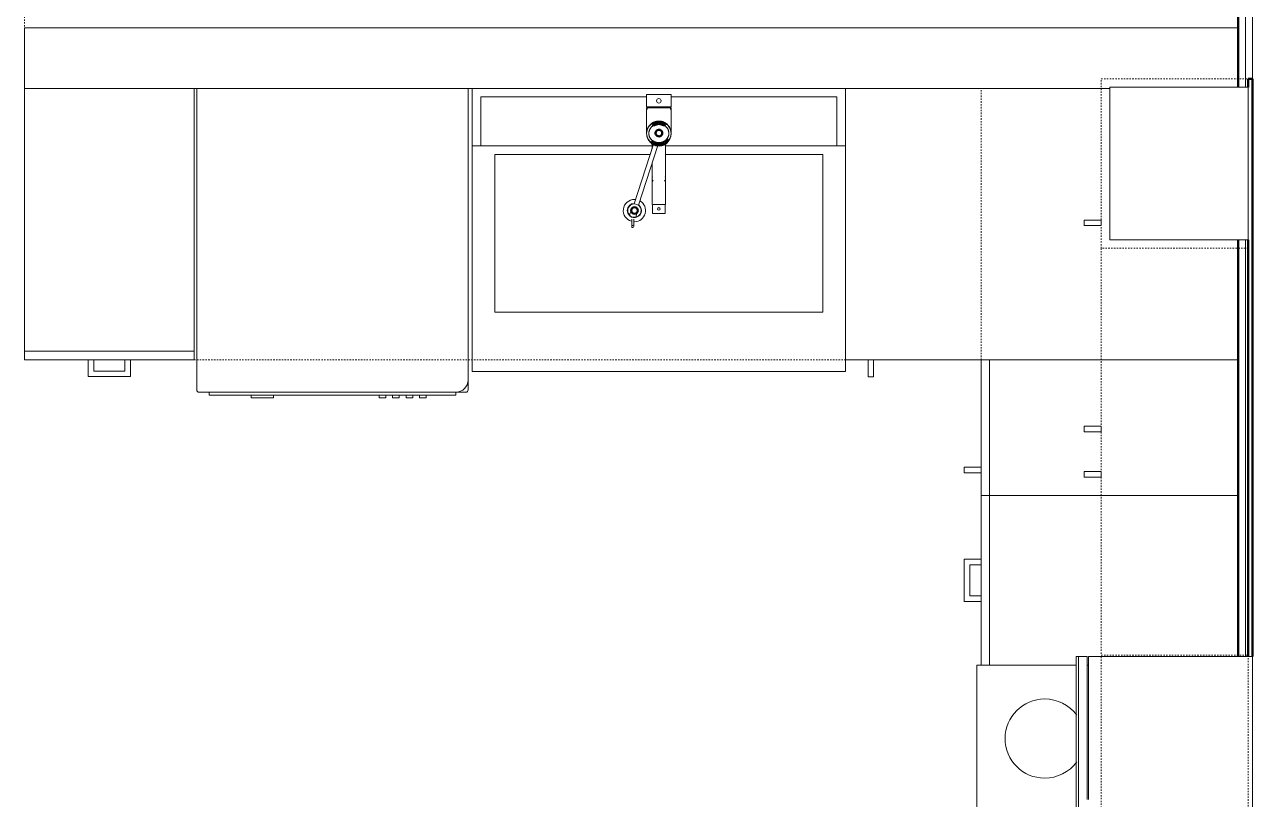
# Model space of a CAD drawing. Header units: inches. Extents: x -4217 to -1814, y 9706 to 12425.
# Drawn here: x -3027.9 to -2919.3, y 10513.4 to 10582 of the extents above; entities that cross this region are included whole.
import ezdxf

# ---------------------------------------------------------------- set-up
doc = ezdxf.new("R2010")
doc.units = ezdxf.units.IN
doc.header["$MEASUREMENT"] = 0
doc.linetypes.add('Dash', pattern=[0.25, 0.125, -0.125])
for name, color, linetype, lineweight in [('A-GENM-2', 7, 'Continuous', 9), ('A-GENM-3', 250, 'Continuous', 50), ('A-WALL', 113, 'Continuous', 13), ('A-WALL-3', 250, 'Continuous', 50), ('A-WALL-4', 10, 'Continuous', 13), ('I-WALL-3', 2, 'Continuous', 50), ('P-SANR-FIXT-2', 7, 'Continuous', 9), ('Q-CASE-3', 7, 'Continuous', 9), ('Q-CASE-4', 7, 'Dash', 9), ('Q-CASE-HDLN-1', 7, 'Dash', 9), ('Q-SPCQ-1', 7, 'Continuous', 9)]:
    doc.layers.add(name, color=color, linetype=linetype, lineweight=lineweight)

msp = doc.modelspace()

# ---------------------------------------------------------------- linework, layer by layer
at = {"layer": 'A-GENM-2'}
for p, q in [((-2972.90641, 10575.77616), (-2972.90641, 10574.67322)), ((-2972.90641, 10575.77616), (-2970.74106, 10575.77616)), ((-2970.74106, 10574.67322), (-2970.74106, 10575.77616)), ((-2970.74106, 10574.67322), (-2972.90641, 10574.67322)), ((-2972.90641, 10574.59506), (-2972.90641, 10572.33128)), ((-2972.90641, 10574.59506), (-2970.74106, 10574.59506)), ((-2972.84736, 10574.67322), (-2972.84736, 10574.43272)), ((-2970.80011, 10574.43272), (-2970.80011, 10574.67322)), ((-2970.74106, 10572.33128), (-2970.74106, 10574.59506)), ((-2972.28578, 10571.36081), (-2973.99897, 10566.08816)), ((-2973.62521, 10565.96442), (-2971.90481, 10571.25928)), ((-2972.41429, 10571.43142), (-2972.41429, 10570.96531)), ((-2971.23319, 10566.03207), (-2971.23319, 10571.43142)), ((-2972.41429, 10569.69951), (-2972.41429, 10566.03207)), ((-2972.41429, 10568.35648), (-2972.41429, 10567.43935)), ((-2971.23319, 10567.43935), (-2971.23319, 10568.35648)), ((-2972.39417, 10566.03207), (-2972.41429, 10566.03207)), ((-2972.3946, 10566.03207), (-2972.3946, 10565.24467)), ((-2972.24132, 10566.03207), (-2972.32055, 10566.03207)), ((-2972.11901, 10566.03207), (-2972.22869, 10566.03207)), ((-2971.97658, 10566.03207), (-2972.10971, 10566.03207)), ((-2972.10917, 10566.03207), (-2971.97682, 10566.03207)), ((-2971.67587, 10566.03207), (-2971.9716, 10566.03207)), ((-2971.97149, 10566.03207), (-2971.67599, 10566.03207)), ((-2971.53776, 10566.03207), (-2971.67089, 10566.03207)), ((-2971.67065, 10566.03207), (-2971.5383, 10566.03207)), ((-2971.41878, 10566.03207), (-2971.52846, 10566.03207)), ((-2971.32692, 10566.03207), (-2971.40615, 10566.03207)), ((-2971.23319, 10566.03207), (-2971.3123, 10566.03207)), ((-2971.25287, 10565.24467), (-2971.25287, 10566.03207)), ((-2974.41593, 10565.09778), (-2974.28364, 10565.51693)), ((-2974.28364, 10565.51693), (-2974.23173, 10565.50054)), ((-2974.22169, 10564.75269), (-2974.22169, 10564.08756)), ((-2974.02484, 10564.08756), (-2974.02484, 10564.75269)), ((-2973.7335, 10565.3433), (-2973.86688, 10564.92067)), ((-2971.25287, 10565.24467), (-2972.3946, 10565.24467))]:
    msp.add_line(p, q, dxfattribs=at)
at = {"layer": 'A-GENM-2', "flags": 128}
for points in [[(-2971.82374, 10573.36033), (-2971.86682, 10573.35952), (-2971.90983, 10573.35708), (-2971.95271, 10573.35301), (-2971.99539, 10573.34732), (-2972.0378, 10573.34002), (-2972.07988, 10573.33113), (-2972.12156, 10573.32064), (-2972.16278, 10573.30859), (-2972.20346, 10573.29498), (-2972.24356, 10573.27984), (-2972.28299, 10573.26319), (-2972.32171, 10573.24505), (-2972.35965, 10573.22545), (-2972.39675, 10573.20443), (-2972.43295, 10573.182), (-2972.46819, 10573.15822), (-2972.50241, 10573.1331), (-2972.53557, 10573.10669), (-2972.5676, 10573.07904), (-2972.59845, 10573.05018), (-2972.62808, 10573.02016), (-2972.65644, 10572.98902), (-2972.68347, 10572.95681), (-2972.70913, 10572.92358), (-2972.73338, 10572.8894), (-2972.75618, 10572.8543), (-2972.77749, 10572.81834), (-2972.79727, 10572.78159), (-2972.8155, 10572.7441), (-2972.83213, 10572.70593), (-2972.84714, 10572.66715), (-2972.8605, 10572.62781), (-2972.8722, 10572.58798), (-2972.8822, 10572.54773), (-2972.89049, 10572.50712), (-2972.89707, 10572.46622), (-2972.90191, 10572.4251), (-2972.905, 10572.38382), (-2972.90635, 10572.34245), (-2972.90641, 10572.33128)], [(-2971.82374, 10573.41396), (-2971.86703, 10573.41309), (-2971.91026, 10573.41049), (-2971.95335, 10573.40617), (-2971.99623, 10573.40013), (-2972.03883, 10573.39238), (-2972.08109, 10573.38293), (-2972.12294, 10573.37179), (-2972.16431, 10573.359), (-2972.20514, 10573.34455), (-2972.24535, 10573.32849), (-2972.28489, 10573.31083), (-2972.32369, 10573.29161), (-2972.3617, 10573.27085), (-2972.39884, 10573.24858), (-2972.43506, 10573.22485), (-2972.47031, 10573.19969), (-2972.50452, 10573.17314), (-2972.53764, 10573.14524), (-2972.56962, 10573.11604), (-2972.6004, 10573.08559), (-2972.62994, 10573.05393), (-2972.6582, 10573.02111), (-2972.68512, 10572.98719), (-2972.71066, 10572.95222), (-2972.73478, 10572.91625), (-2972.75744, 10572.87935), (-2972.77861, 10572.84158), (-2972.79825, 10572.80298), (-2972.81634, 10572.76364), (-2972.83283, 10572.7236), (-2972.84772, 10572.68293), (-2972.86096, 10572.6417)], [(-2971.82374, 10573.41396), (-2971.86703, 10573.41309), (-2971.91026, 10573.41049), (-2971.95335, 10573.40617), (-2971.99623, 10573.40013), (-2972.03883, 10573.39238), (-2972.08109, 10573.38293), (-2972.12294, 10573.37179), (-2972.16431, 10573.359), (-2972.20514, 10573.34455), (-2972.24535, 10573.32849), (-2972.28489, 10573.31083), (-2972.32369, 10573.29161), (-2972.3617, 10573.27085), (-2972.39884, 10573.24858), (-2972.43506, 10573.22485)], [(-2971.82374, 10573.41396), (-2971.86703, 10573.41309), (-2971.91026, 10573.41049), (-2971.95335, 10573.40617), (-2971.99623, 10573.40013), (-2972.03883, 10573.39238), (-2972.08109, 10573.38293), (-2972.12294, 10573.37179), (-2972.16431, 10573.359), (-2972.20514, 10573.34455), (-2972.24535, 10573.32849), (-2972.28489, 10573.31083), (-2972.32369, 10573.29161), (-2972.3617, 10573.27085), (-2972.39884, 10573.24858), (-2972.43506, 10573.22485)], [(-2971.82374, 10573.41396), (-2971.86703, 10573.41309), (-2971.91026, 10573.41049), (-2971.95335, 10573.40617), (-2971.99623, 10573.40013), (-2972.03883, 10573.39238), (-2972.08109, 10573.38293), (-2972.12294, 10573.37179), (-2972.16431, 10573.359), (-2972.20514, 10573.34455), (-2972.24535, 10573.32849), (-2972.28489, 10573.31083), (-2972.32369, 10573.29161), (-2972.3617, 10573.27085), (-2972.39884, 10573.24858), (-2972.43506, 10573.22485)], [(-2971.82374, 10573.41396), (-2971.86703, 10573.41309), (-2971.91026, 10573.41049), (-2971.95335, 10573.40617), (-2971.99623, 10573.40013), (-2972.03883, 10573.39238), (-2972.08109, 10573.38293), (-2972.12294, 10573.37179), (-2972.16431, 10573.359), (-2972.20514, 10573.34455), (-2972.24535, 10573.32849), (-2972.28489, 10573.31083), (-2972.32369, 10573.29161), (-2972.3617, 10573.27085), (-2972.39884, 10573.24858), (-2972.43506, 10573.22485)], [(-2971.82374, 10573.41396), (-2971.86703, 10573.41309), (-2971.91026, 10573.41049), (-2971.95335, 10573.40617), (-2971.99623, 10573.40013), (-2972.03883, 10573.39238), (-2972.08109, 10573.38293), (-2972.12294, 10573.37179), (-2972.16431, 10573.359), (-2972.20514, 10573.34455), (-2972.24535, 10573.32849), (-2972.28489, 10573.31083), (-2972.32369, 10573.29161), (-2972.3617, 10573.27085), (-2972.39884, 10573.24858), (-2972.43506, 10573.22485)], [(-2970.7924, 10572.66074), (-2970.8064, 10572.70172), (-2970.82203, 10572.7421), (-2970.83926, 10572.78183), (-2970.85807, 10572.82084), (-2970.87842, 10572.85907), (-2970.90028, 10572.89645), (-2970.92362, 10572.93292), (-2970.9484, 10572.96844), (-2970.97458, 10573.00293), (-2971.00211, 10573.03635), (-2971.03097, 10573.06864), (-2971.06109, 10573.09976), (-2971.09243, 10573.12964), (-2971.12494, 10573.15825), (-2971.15857, 10573.18553), (-2971.19326, 10573.21144), (-2971.22896, 10573.23595), (-2971.26562, 10573.25901), (-2971.30316, 10573.28059), (-2971.34154, 10573.30065), (-2971.38069, 10573.31916), (-2971.42055, 10573.33608), (-2971.46105, 10573.3514), (-2971.50214, 10573.36509), (-2971.54374, 10573.37712), (-2971.58578, 10573.38748), (-2971.62821, 10573.39616), (-2971.67095, 10573.40312), (-2971.71393, 10573.40837), (-2971.75709, 10573.4119), (-2971.80036, 10573.4137), (-2971.82374, 10573.41396)], [(-2971.19326, 10573.21144), (-2971.22896, 10573.23595), (-2971.26562, 10573.25901), (-2971.30316, 10573.28059), (-2971.34154, 10573.30065), (-2971.38069, 10573.31916), (-2971.42055, 10573.33608), (-2971.46105, 10573.3514), (-2971.50214, 10573.36509), (-2971.54374, 10573.37712), (-2971.58578, 10573.38748), (-2971.62821, 10573.39616), (-2971.67095, 10573.40312), (-2971.71393, 10573.40837), (-2971.75709, 10573.4119), (-2971.80036, 10573.4137), (-2971.82374, 10573.41396)], [(-2971.19326, 10573.21144), (-2971.22896, 10573.23595), (-2971.26562, 10573.25901), (-2971.30316, 10573.28059), (-2971.34154, 10573.30065), (-2971.38069, 10573.31916), (-2971.42055, 10573.33608), (-2971.46105, 10573.3514), (-2971.50214, 10573.36509), (-2971.54374, 10573.37712), (-2971.58578, 10573.38748), (-2971.62821, 10573.39616), (-2971.67095, 10573.40312), (-2971.71393, 10573.40837), (-2971.75709, 10573.4119), (-2971.80036, 10573.4137), (-2971.82374, 10573.41396)], [(-2971.19326, 10573.21144), (-2971.22896, 10573.23595), (-2971.26562, 10573.25901), (-2971.30316, 10573.28059), (-2971.34154, 10573.30065), (-2971.38069, 10573.31916), (-2971.42055, 10573.33608), (-2971.46105, 10573.3514), (-2971.50214, 10573.36509), (-2971.54374, 10573.37712), (-2971.58578, 10573.38748), (-2971.62821, 10573.39616), (-2971.67095, 10573.40312), (-2971.71393, 10573.40837), (-2971.75709, 10573.4119), (-2971.80036, 10573.4137), (-2971.82374, 10573.41396)], [(-2971.19326, 10573.21144), (-2971.22896, 10573.23595), (-2971.26562, 10573.25901), (-2971.30316, 10573.28059), (-2971.34154, 10573.30065), (-2971.38069, 10573.31916), (-2971.42055, 10573.33608), (-2971.46105, 10573.3514), (-2971.50214, 10573.36509), (-2971.54374, 10573.37712), (-2971.58578, 10573.38748), (-2971.62821, 10573.39616), (-2971.67095, 10573.40312), (-2971.71393, 10573.40837), (-2971.75709, 10573.4119), (-2971.80036, 10573.4137), (-2971.82374, 10573.41396)], [(-2971.19326, 10573.21144), (-2971.22896, 10573.23595), (-2971.26562, 10573.25901), (-2971.30316, 10573.28059), (-2971.34154, 10573.30065), (-2971.38069, 10573.31916), (-2971.42055, 10573.33608), (-2971.46105, 10573.3514), (-2971.50214, 10573.36509), (-2971.54374, 10573.37712), (-2971.58578, 10573.38748), (-2971.62821, 10573.39616), (-2971.67095, 10573.40312), (-2971.71393, 10573.40837), (-2971.75709, 10573.4119), (-2971.80036, 10573.4137), (-2971.82374, 10573.41396)], [(-2970.74106, 10572.33128), (-2970.74193, 10572.37266), (-2970.74456, 10572.41397), (-2970.74893, 10572.45514), (-2970.75503, 10572.49611), (-2970.76287, 10572.5368), (-2970.77241, 10572.57715), (-2970.78365, 10572.6171), (-2970.79656, 10572.65658), (-2970.81113, 10572.69552), (-2970.82733, 10572.73386), (-2970.84513, 10572.77154), (-2970.86449, 10572.8085), (-2970.88539, 10572.84467), (-2970.90779, 10572.88001), (-2970.93166, 10572.91445), (-2970.95694, 10572.94794), (-2970.98361, 10572.98043), (-2971.01161, 10573.01186), (-2971.0409, 10573.04219), (-2971.07143, 10573.07137), (-2971.10315, 10573.09935), (-2971.13601, 10573.1261), (-2971.16995, 10573.15157), (-2971.20492, 10573.17572), (-2971.24086, 10573.19851), (-2971.27772, 10573.21992), (-2971.31544, 10573.2399), (-2971.35396, 10573.25844), (-2971.3932, 10573.27549), (-2971.43313, 10573.29104), (-2971.47366, 10573.30507), (-2971.51474, 10573.31754), (-2971.5563, 10573.32845), (-2971.59828, 10573.33778), (-2971.6406, 10573.34551), (-2971.68322, 10573.35163), (-2971.72605, 10573.35614), (-2971.76904, 10573.35902), (-2971.81211, 10573.36027), (-2971.82374, 10573.36033)], [(-2972.90641, 10572.33128), (-2972.90554, 10572.2899), (-2972.90291, 10572.24859), (-2972.89855, 10572.20742), (-2972.89244, 10572.16645), (-2972.88461, 10572.12576), (-2972.87506, 10572.08541), (-2972.86382, 10572.04546), (-2972.85091, 10572.00598), (-2972.83634, 10571.96704), (-2972.82014, 10571.9287), (-2972.80235, 10571.89102), (-2972.78298, 10571.85406), (-2972.76208, 10571.81789), (-2972.73968, 10571.78255), (-2972.71582, 10571.74811), (-2972.69053, 10571.71462), (-2972.66386, 10571.68213), (-2972.63586, 10571.6507), (-2972.60657, 10571.62037), (-2972.57604, 10571.59119), (-2972.54432, 10571.56321), (-2972.51147, 10571.53646), (-2972.47753, 10571.51099), (-2972.44255, 10571.48684)], [(-2972.87254, 10572.59997), (-2972.88245, 10572.55782), (-2972.89066, 10572.5153), (-2972.89717, 10572.47249), (-2972.90195, 10572.42945), (-2972.90502, 10572.38625), (-2972.90635, 10572.34297), (-2972.90595, 10572.29967), (-2972.90382, 10572.25641), (-2972.89996, 10572.21328), (-2972.89439, 10572.17034), (-2972.88709, 10572.12765), (-2972.8781, 10572.08529), (-2972.86742, 10572.04333), (-2972.85507, 10572.00182), (-2972.84107, 10571.96084), (-2972.82544, 10571.92046), (-2972.80821, 10571.88073), (-2972.78941, 10571.84172), (-2972.76906, 10571.80349), (-2972.7472, 10571.76611), (-2972.72386, 10571.72964), (-2972.69908, 10571.69412), (-2972.6729, 10571.65963), (-2972.64536, 10571.62621), (-2972.61651, 10571.59392), (-2972.58639, 10571.5628), (-2972.55505, 10571.53292), (-2972.52253, 10571.50431), (-2972.48891, 10571.47703)], [(-2972.87254, 10572.59997), (-2972.88245, 10572.55782), (-2972.89066, 10572.5153), (-2972.89717, 10572.47249), (-2972.90195, 10572.42945), (-2972.90502, 10572.38625), (-2972.90635, 10572.34297), (-2972.90595, 10572.29967), (-2972.90382, 10572.25641), (-2972.89996, 10572.21328), (-2972.89439, 10572.17034), (-2972.88709, 10572.12765), (-2972.8781, 10572.08529), (-2972.86742, 10572.04333), (-2972.85507, 10572.00182)], [(-2972.87254, 10572.59997), (-2972.88245, 10572.55782), (-2972.89066, 10572.5153), (-2972.89717, 10572.47249), (-2972.90195, 10572.42945), (-2972.90502, 10572.38625), (-2972.90635, 10572.34297), (-2972.90595, 10572.29967), (-2972.90382, 10572.25641), (-2972.89996, 10572.21328), (-2972.89439, 10572.17034), (-2972.88709, 10572.12765), (-2972.8781, 10572.08529), (-2972.86742, 10572.04333), (-2972.85507, 10572.00182)], [(-2972.87254, 10572.59997), (-2972.88245, 10572.55782), (-2972.89066, 10572.5153), (-2972.89717, 10572.47249), (-2972.90195, 10572.42945), (-2972.90502, 10572.38625), (-2972.90635, 10572.34297), (-2972.90595, 10572.29967), (-2972.90382, 10572.25641), (-2972.89996, 10572.21328), (-2972.89439, 10572.17034), (-2972.88709, 10572.12765), (-2972.8781, 10572.08529), (-2972.86742, 10572.04333), (-2972.85507, 10572.00182)], [(-2972.87254, 10572.59997), (-2972.88245, 10572.55782), (-2972.89066, 10572.5153), (-2972.89717, 10572.47249), (-2972.90195, 10572.42945), (-2972.90502, 10572.38625), (-2972.90635, 10572.34297), (-2972.90595, 10572.29967), (-2972.90382, 10572.25641), (-2972.89996, 10572.21328), (-2972.89439, 10572.17034), (-2972.88709, 10572.12765), (-2972.8781, 10572.08529), (-2972.86742, 10572.04333), (-2972.85507, 10572.00182)], [(-2972.87254, 10572.59997), (-2972.88245, 10572.55782), (-2972.89066, 10572.5153), (-2972.89717, 10572.47249), (-2972.90195, 10572.42945), (-2972.90502, 10572.38625), (-2972.90635, 10572.34297), (-2972.90595, 10572.29967), (-2972.90382, 10572.25641), (-2972.89996, 10572.21328), (-2972.89439, 10572.17034), (-2972.88709, 10572.12765), (-2972.8781, 10572.08529), (-2972.86742, 10572.04333), (-2972.85507, 10572.00182)], [(-2972.47031, 10573.19969), (-2972.50452, 10573.17314), (-2972.53764, 10573.14524), (-2972.56962, 10573.11604), (-2972.6004, 10573.08559), (-2972.62994, 10573.05393), (-2972.6582, 10573.02111), (-2972.68512, 10572.98719), (-2972.71066, 10572.95222), (-2972.73478, 10572.91625), (-2972.75744, 10572.87935), (-2972.77861, 10572.84158), (-2972.79825, 10572.80298), (-2972.81634, 10572.76364), (-2972.83283, 10572.7236)], [(-2972.47031, 10573.19969), (-2972.50452, 10573.17314), (-2972.53764, 10573.14524), (-2972.56962, 10573.11604), (-2972.6004, 10573.08559), (-2972.62994, 10573.05393), (-2972.6582, 10573.02111), (-2972.68512, 10572.98719), (-2972.71066, 10572.95222), (-2972.73478, 10572.91625), (-2972.75744, 10572.87935), (-2972.77861, 10572.84158), (-2972.79825, 10572.80298), (-2972.81634, 10572.76364), (-2972.83283, 10572.7236)], [(-2972.47031, 10573.19969), (-2972.50452, 10573.17314), (-2972.53764, 10573.14524), (-2972.56962, 10573.11604), (-2972.6004, 10573.08559), (-2972.62994, 10573.05393), (-2972.6582, 10573.02111), (-2972.68512, 10572.98719), (-2972.71066, 10572.95222), (-2972.73478, 10572.91625), (-2972.75744, 10572.87935), (-2972.77861, 10572.84158), (-2972.79825, 10572.80298), (-2972.81634, 10572.76364), (-2972.83283, 10572.7236)], [(-2972.47031, 10573.19969), (-2972.50452, 10573.17314), (-2972.53764, 10573.14524), (-2972.56962, 10573.11604), (-2972.6004, 10573.08559), (-2972.62994, 10573.05393), (-2972.6582, 10573.02111), (-2972.68512, 10572.98719), (-2972.71066, 10572.95222), (-2972.73478, 10572.91625), (-2972.75744, 10572.87935), (-2972.77861, 10572.84158), (-2972.79825, 10572.80298), (-2972.81634, 10572.76364), (-2972.83283, 10572.7236)], [(-2972.47031, 10573.19969), (-2972.50452, 10573.17314), (-2972.53764, 10573.14524), (-2972.56962, 10573.11604), (-2972.6004, 10573.08559), (-2972.62994, 10573.05393), (-2972.6582, 10573.02111), (-2972.68512, 10572.98719), (-2972.71066, 10572.95222), (-2972.73478, 10572.91625), (-2972.75744, 10572.87935), (-2972.77861, 10572.84158), (-2972.79825, 10572.80298), (-2972.81634, 10572.76364), (-2972.83283, 10572.7236)], [(-2972.70956, 10572.33128), (-2972.70886, 10572.36433), (-2972.70677, 10572.39734), (-2972.70328, 10572.43024), (-2972.69839, 10572.46299), (-2972.69213, 10572.49553), (-2972.68449, 10572.52783), (-2972.67549, 10572.55983), (-2972.66514, 10572.59147), (-2972.65345, 10572.62271), (-2972.64044, 10572.65351), (-2972.62613, 10572.6838), (-2972.61054, 10572.71355), (-2972.5937, 10572.74271), (-2972.57562, 10572.77122), (-2972.55633, 10572.79906), (-2972.53587, 10572.82616), (-2972.51426, 10572.85248), (-2972.49154, 10572.87799), (-2972.46774, 10572.90263), (-2972.4429, 10572.92638), (-2972.41705, 10572.94918), (-2972.39024, 10572.971), (-2972.36251, 10572.99181), (-2972.3339, 10573.01157), (-2972.30445, 10573.03024), (-2972.27422, 10573.0478), (-2972.24325, 10573.06421), (-2972.2116, 10573.07944), (-2972.17931, 10573.09347), (-2972.14643, 10573.10628), (-2972.11302, 10573.11784), (-2972.07914, 10573.12813), (-2972.04483, 10573.13714), (-2972.01016, 10573.14484), (-2971.97519, 10573.15123), (-2971.93996, 10573.15629), (-2971.90454, 10573.16001), (-2971.86899, 10573.1624), (-2971.83336, 10573.16343), (-2971.82374, 10573.16348)], [(-2971.82374, 10571.49908), (-2971.85937, 10571.49975), (-2971.89495, 10571.50177), (-2971.93041, 10571.50514), (-2971.9657, 10571.50984), (-2972.00075, 10571.51587), (-2972.03551, 10571.52322), (-2972.06992, 10571.53187), (-2972.10392, 10571.54182), (-2972.13746, 10571.55304), (-2972.17049, 10571.56551), (-2972.20294, 10571.57921), (-2972.23478, 10571.59412), (-2972.26593, 10571.61022), (-2972.29637, 10571.62747), (-2972.32603, 10571.64584), (-2972.35487, 10571.66531), (-2972.38284, 10571.68584), (-2972.40991, 10571.70739), (-2972.43602, 10571.72993), (-2972.46114, 10571.75343), (-2972.48522, 10571.77784), (-2972.50824, 10571.80311), (-2972.53015, 10571.82922), (-2972.55093, 10571.85612), (-2972.57053, 10571.88375), (-2972.58894, 10571.91209), (-2972.60612, 10571.94108), (-2972.62205, 10571.97067), (-2972.63671, 10572.00083), (-2972.65007, 10572.03149), (-2972.66211, 10572.06262), (-2972.67283, 10572.09416), (-2972.6822, 10572.12606), (-2972.6902, 10572.15828), (-2972.69684, 10572.19077), (-2972.7021, 10572.22347), (-2972.70596, 10572.25633), (-2972.70844, 10572.28931), (-2972.70951, 10572.32236), (-2972.70956, 10572.33128)], [(-2971.82374, 10573.16348), (-2971.7881, 10573.16281), (-2971.75252, 10573.16079), (-2971.71706, 10573.15742), (-2971.68177, 10573.15272), (-2971.64672, 10573.14669), (-2971.61197, 10573.13934), (-2971.57756, 10573.13069), (-2971.54355, 10573.12074), (-2971.51001, 10573.10952), (-2971.47699, 10573.09705), (-2971.44453, 10573.08335), (-2971.4127, 10573.06844), (-2971.38154, 10573.05234), (-2971.35111, 10573.03509), (-2971.32144, 10573.01672), (-2971.2926, 10572.99725), (-2971.26463, 10572.97672), (-2971.23757, 10572.95517), (-2971.21145, 10572.93263), (-2971.18634, 10572.90913), (-2971.16225, 10572.88472), (-2971.13923, 10572.85945), (-2971.11732, 10572.83334), (-2971.09655, 10572.80644), (-2971.07694, 10572.77881), (-2971.05854, 10572.75047), (-2971.04135, 10572.72148), (-2971.02542, 10572.69189), (-2971.01077, 10572.66173), (-2970.99741, 10572.63107), (-2970.98536, 10572.59994), (-2970.97464, 10572.5684), (-2970.96528, 10572.5365), (-2970.95727, 10572.50428), (-2970.95063, 10572.47179), (-2970.94538, 10572.43909), (-2970.94151, 10572.40623), (-2970.93904, 10572.37325), (-2970.93796, 10572.3402), (-2970.93791, 10572.33128)], [(-2970.93791, 10572.33128), (-2970.93861, 10572.29823), (-2970.94071, 10572.26522), (-2970.9442, 10572.23232), (-2970.94908, 10572.19957), (-2970.95534, 10572.16703), (-2970.96298, 10572.13473), (-2970.97198, 10572.10273), (-2970.98234, 10572.07109), (-2970.99402, 10572.03985), (-2971.00703, 10572.00905), (-2971.02134, 10571.97876), (-2971.03693, 10571.94901), (-2971.05378, 10571.91985), (-2971.07185, 10571.89134), (-2971.09114, 10571.8635), (-2971.1116, 10571.8364), (-2971.13321, 10571.81008), (-2971.15593, 10571.78457), (-2971.17973, 10571.75993), (-2971.20457, 10571.73618), (-2971.23042, 10571.71338), (-2971.25723, 10571.69156), (-2971.28497, 10571.67075), (-2971.31358, 10571.65099), (-2971.34302, 10571.63232), (-2971.37325, 10571.61476), (-2971.40422, 10571.59835), (-2971.43588, 10571.58312), (-2971.46817, 10571.56909), (-2971.50104, 10571.55628), (-2971.53445, 10571.54472), (-2971.56834, 10571.53443), (-2971.60264, 10571.52542), (-2971.63731, 10571.51772), (-2971.67229, 10571.51133), (-2971.70752, 10571.50627), (-2971.74293, 10571.50255), (-2971.77849, 10571.50016), (-2971.81412, 10571.49913), (-2971.82374, 10571.49908)], [(-2970.8064, 10572.70172), (-2970.82203, 10572.7421), (-2970.83926, 10572.78183), (-2970.85807, 10572.82084), (-2970.87842, 10572.85907), (-2970.90028, 10572.89645), (-2970.92362, 10572.93292), (-2970.9484, 10572.96844), (-2970.97458, 10573.00293), (-2971.00211, 10573.03635), (-2971.03097, 10573.06864), (-2971.06109, 10573.09976), (-2971.09243, 10573.12964), (-2971.12494, 10573.15825), (-2971.15857, 10573.18553)], [(-2970.8064, 10572.70172), (-2970.82203, 10572.7421), (-2970.83926, 10572.78183), (-2970.85807, 10572.82084), (-2970.87842, 10572.85907), (-2970.90028, 10572.89645), (-2970.92362, 10572.93292), (-2970.9484, 10572.96844), (-2970.97458, 10573.00293), (-2971.00211, 10573.03635), (-2971.03097, 10573.06864), (-2971.06109, 10573.09976), (-2971.09243, 10573.12964), (-2971.12494, 10573.15825), (-2971.15857, 10573.18553)], [(-2970.8064, 10572.70172), (-2970.82203, 10572.7421), (-2970.83926, 10572.78183), (-2970.85807, 10572.82084), (-2970.87842, 10572.85907), (-2970.90028, 10572.89645), (-2970.92362, 10572.93292), (-2970.9484, 10572.96844), (-2970.97458, 10573.00293), (-2971.00211, 10573.03635), (-2971.03097, 10573.06864), (-2971.06109, 10573.09976), (-2971.09243, 10573.12964), (-2971.12494, 10573.15825), (-2971.15857, 10573.18553)], [(-2970.8064, 10572.70172), (-2970.82203, 10572.7421), (-2970.83926, 10572.78183), (-2970.85807, 10572.82084), (-2970.87842, 10572.85907), (-2970.90028, 10572.89645), (-2970.92362, 10572.93292), (-2970.9484, 10572.96844), (-2970.97458, 10573.00293), (-2971.00211, 10573.03635), (-2971.03097, 10573.06864), (-2971.06109, 10573.09976), (-2971.09243, 10573.12964), (-2971.12494, 10573.15825), (-2971.15857, 10573.18553)], [(-2970.8064, 10572.70172), (-2970.82203, 10572.7421), (-2970.83926, 10572.78183), (-2970.85807, 10572.82084), (-2970.87842, 10572.85907), (-2970.90028, 10572.89645), (-2970.92362, 10572.93292), (-2970.9484, 10572.96844), (-2970.97458, 10573.00293), (-2971.00211, 10573.03635), (-2971.03097, 10573.06864), (-2971.06109, 10573.09976), (-2971.09243, 10573.12964), (-2971.12494, 10573.15825), (-2971.15857, 10573.18553)], [(-2971.01939, 10571.6424), (-2970.99104, 10571.67354), (-2970.96401, 10571.70575), (-2970.93834, 10571.73898), (-2970.91409, 10571.77316), (-2970.89129, 10571.80826), (-2970.86998, 10571.84422), (-2970.8502, 10571.88097), (-2970.83198, 10571.91846), (-2970.81535, 10571.95663), (-2970.80033, 10571.99541), (-2970.78697, 10572.03475), (-2970.77528, 10572.07458), (-2970.76527, 10572.11483), (-2970.75698, 10572.15544), (-2970.75041, 10572.19634), (-2970.74557, 10572.23746), (-2970.74247, 10572.27874), (-2970.74112, 10572.32011), (-2970.74106, 10572.33128)], [(-2970.79976, 10571.97963), (-2970.78651, 10572.02086), (-2970.77493, 10572.06259), (-2970.76503, 10572.10474), (-2970.75681, 10572.14726), (-2970.75031, 10572.19007), (-2970.74552, 10572.23311), (-2970.74246, 10572.27631), (-2970.74112, 10572.31959), (-2970.74152, 10572.36289), (-2970.74365, 10572.40615), (-2970.74751, 10572.44928), (-2970.75309, 10572.49222), (-2970.76038, 10572.53491), (-2970.76937, 10572.57727), (-2970.78005, 10572.61923)], [(-2970.78651, 10572.02086), (-2970.77493, 10572.06259), (-2970.76503, 10572.10474), (-2970.75681, 10572.14726), (-2970.75031, 10572.19007), (-2970.74552, 10572.23311), (-2970.74246, 10572.27631), (-2970.74112, 10572.31959), (-2970.74152, 10572.36289), (-2970.74365, 10572.40615), (-2970.74751, 10572.44928), (-2970.75309, 10572.49222), (-2970.76038, 10572.53491), (-2970.76937, 10572.57727), (-2970.78005, 10572.61923)], [(-2970.78651, 10572.02086), (-2970.77493, 10572.06259), (-2970.76503, 10572.10474), (-2970.75681, 10572.14726), (-2970.75031, 10572.19007), (-2970.74552, 10572.23311), (-2970.74246, 10572.27631), (-2970.74112, 10572.31959), (-2970.74152, 10572.36289), (-2970.74365, 10572.40615), (-2970.74751, 10572.44928), (-2970.75309, 10572.49222), (-2970.76038, 10572.53491), (-2970.76937, 10572.57727), (-2970.78005, 10572.61923)], [(-2970.78651, 10572.02086), (-2970.77493, 10572.06259), (-2970.76503, 10572.10474), (-2970.75681, 10572.14726), (-2970.75031, 10572.19007), (-2970.74552, 10572.23311), (-2970.74246, 10572.27631), (-2970.74112, 10572.31959), (-2970.74152, 10572.36289), (-2970.74365, 10572.40615), (-2970.74751, 10572.44928), (-2970.75309, 10572.49222), (-2970.76038, 10572.53491), (-2970.76937, 10572.57727), (-2970.78005, 10572.61923)], [(-2970.78651, 10572.02086), (-2970.77493, 10572.06259), (-2970.76503, 10572.10474), (-2970.75681, 10572.14726), (-2970.75031, 10572.19007), (-2970.74552, 10572.23311), (-2970.74246, 10572.27631), (-2970.74112, 10572.31959), (-2970.74152, 10572.36289), (-2970.74365, 10572.40615), (-2970.74751, 10572.44928), (-2970.75309, 10572.49222), (-2970.76038, 10572.53491), (-2970.76937, 10572.57727), (-2970.78005, 10572.61923)], [(-2970.78651, 10572.02086), (-2970.77493, 10572.06259), (-2970.76503, 10572.10474), (-2970.75681, 10572.14726), (-2970.75031, 10572.19007), (-2970.74552, 10572.23311), (-2970.74246, 10572.27631), (-2970.74112, 10572.31959), (-2970.74152, 10572.36289), (-2970.74365, 10572.40615), (-2970.74751, 10572.44928), (-2970.75309, 10572.49222), (-2970.76038, 10572.53491), (-2970.76937, 10572.57727), (-2970.78005, 10572.61923)], [(-2972.84107, 10571.96084), (-2972.82544, 10571.92046), (-2972.80821, 10571.88073), (-2972.78941, 10571.84172), (-2972.76906, 10571.80349), (-2972.7472, 10571.76611), (-2972.72386, 10571.72964), (-2972.69908, 10571.69412), (-2972.6729, 10571.65963), (-2972.64536, 10571.62621), (-2972.61651, 10571.59392), (-2972.58639, 10571.5628), (-2972.55505, 10571.53292), (-2972.52253, 10571.50431), (-2972.48891, 10571.47703)], [(-2972.84107, 10571.96084), (-2972.82544, 10571.92046), (-2972.80821, 10571.88073), (-2972.78941, 10571.84172), (-2972.76906, 10571.80349), (-2972.7472, 10571.76611), (-2972.72386, 10571.72964), (-2972.69908, 10571.69412), (-2972.6729, 10571.65963), (-2972.64536, 10571.62621), (-2972.61651, 10571.59392), (-2972.58639, 10571.5628), (-2972.55505, 10571.53292), (-2972.52253, 10571.50431), (-2972.48891, 10571.47703)], [(-2972.84107, 10571.96084), (-2972.82544, 10571.92046), (-2972.80821, 10571.88073), (-2972.78941, 10571.84172), (-2972.76906, 10571.80349), (-2972.7472, 10571.76611), (-2972.72386, 10571.72964), (-2972.69908, 10571.69412), (-2972.6729, 10571.65963), (-2972.64536, 10571.62621), (-2972.61651, 10571.59392), (-2972.58639, 10571.5628), (-2972.55505, 10571.53292), (-2972.52253, 10571.50431), (-2972.48891, 10571.47703)], [(-2972.84107, 10571.96084), (-2972.82544, 10571.92046), (-2972.80821, 10571.88073), (-2972.78941, 10571.84172), (-2972.76906, 10571.80349), (-2972.7472, 10571.76611), (-2972.72386, 10571.72964), (-2972.69908, 10571.69412), (-2972.6729, 10571.65963), (-2972.64536, 10571.62621), (-2972.61651, 10571.59392), (-2972.58639, 10571.5628), (-2972.55505, 10571.53292), (-2972.52253, 10571.50431), (-2972.48891, 10571.47703)], [(-2972.84107, 10571.96084), (-2972.82544, 10571.92046), (-2972.80821, 10571.88073), (-2972.78941, 10571.84172), (-2972.76906, 10571.80349), (-2972.7472, 10571.76611), (-2972.72386, 10571.72964), (-2972.69908, 10571.69412), (-2972.6729, 10571.65963), (-2972.64536, 10571.62621), (-2972.61651, 10571.59392), (-2972.58639, 10571.5628), (-2972.55505, 10571.53292), (-2972.52253, 10571.50431), (-2972.48891, 10571.47703)], [(-2972.33076, 10571.38063), (-2972.29222, 10571.36215), (-2972.25295, 10571.34514), (-2972.213, 10571.32964), (-2972.17245, 10571.31567), (-2972.13135, 10571.30324), (-2972.08978, 10571.29239), (-2972.04779, 10571.28311), (-2972.00545, 10571.27544), (-2971.96283, 10571.26937), (-2971.91999, 10571.26492), (-2971.877, 10571.26209), (-2971.83393, 10571.26089), (-2971.82374, 10571.26084)], [(-2971.82374, 10571.45769), (-2971.85937, 10571.45837), (-2971.89495, 10571.46039), (-2971.93041, 10571.46375), (-2971.9657, 10571.46845), (-2972.00075, 10571.47449), (-2972.03551, 10571.48183), (-2972.06992, 10571.49049), (-2972.10392, 10571.50043), (-2972.13746, 10571.51165), (-2972.17049, 10571.52413), (-2972.20294, 10571.53783), (-2972.23478, 10571.55274), (-2972.26593, 10571.56884), (-2972.29637, 10571.58608), (-2972.32036, 10571.60082)], [(-2972.26678, 10571.3434), (-2972.22692, 10571.32648), (-2972.18642, 10571.31116), (-2972.14534, 10571.29747), (-2972.10374, 10571.28544), (-2972.06169, 10571.27508), (-2972.01926, 10571.2664), (-2971.97652, 10571.25944), (-2971.93354, 10571.25419), (-2971.89038, 10571.25066), (-2971.84711, 10571.24886), (-2971.82374, 10571.2486)], [(-2972.26678, 10571.3434), (-2972.22692, 10571.32648), (-2972.18642, 10571.31116), (-2972.14534, 10571.29747), (-2972.10374, 10571.28544), (-2972.06169, 10571.27508), (-2972.01926, 10571.2664), (-2971.97652, 10571.25944), (-2971.93354, 10571.25419), (-2971.89038, 10571.25066), (-2971.84711, 10571.24886), (-2971.82374, 10571.2486)], [(-2972.26678, 10571.3434), (-2972.22692, 10571.32648), (-2972.18642, 10571.31116), (-2972.14534, 10571.29747), (-2972.10374, 10571.28544), (-2972.06169, 10571.27508), (-2972.01926, 10571.2664), (-2971.97652, 10571.25944), (-2971.93354, 10571.25419), (-2971.89038, 10571.25066), (-2971.84711, 10571.24886), (-2971.82374, 10571.2486)], [(-2972.26678, 10571.3434), (-2972.22692, 10571.32648), (-2972.18642, 10571.31116), (-2972.14534, 10571.29747), (-2972.10374, 10571.28544), (-2972.06169, 10571.27508), (-2972.01926, 10571.2664), (-2971.97652, 10571.25944), (-2971.93354, 10571.25419), (-2971.89038, 10571.25066), (-2971.84711, 10571.24886), (-2971.82374, 10571.2486)], [(-2972.26678, 10571.3434), (-2972.22692, 10571.32648), (-2972.18642, 10571.31116), (-2972.14534, 10571.29747), (-2972.10374, 10571.28544), (-2972.06169, 10571.27508), (-2972.01926, 10571.2664), (-2971.97652, 10571.25944), (-2971.93354, 10571.25419), (-2971.89038, 10571.25066), (-2971.84711, 10571.24886), (-2971.82374, 10571.2486)], [(-2972.26678, 10571.3434), (-2972.22692, 10571.32648), (-2972.18642, 10571.31116), (-2972.14534, 10571.29747), (-2972.10374, 10571.28544), (-2972.06169, 10571.27508), (-2972.01926, 10571.2664), (-2971.97652, 10571.25944), (-2971.93354, 10571.25419), (-2971.89038, 10571.25066), (-2971.84711, 10571.24886), (-2971.82374, 10571.2486)], [(-2971.40523, 10571.55646), (-2971.43691, 10571.54126), (-2971.46922, 10571.52727), (-2971.50212, 10571.5145), (-2971.53554, 10571.50299), (-2971.56944, 10571.49274), (-2971.60376, 10571.48377), (-2971.63844, 10571.47611), (-2971.67342, 10571.46977), (-2971.70866, 10571.46475), (-2971.74408, 10571.46107), (-2971.77964, 10571.45873), (-2971.81527, 10571.45773), (-2971.82374, 10571.45769)], [(-2971.82374, 10571.2486), (-2971.78044, 10571.24947), (-2971.73721, 10571.25207), (-2971.69413, 10571.25639), (-2971.65125, 10571.26243), (-2971.60864, 10571.27018), (-2971.56638, 10571.27963), (-2971.52453, 10571.29077), (-2971.48316, 10571.30356), (-2971.44234, 10571.31801), (-2971.40212, 10571.33407), (-2971.36258, 10571.35173), (-2971.32378, 10571.37095), (-2971.28578, 10571.39171), (-2971.24863, 10571.41398), (-2971.21241, 10571.43771)], [(-2971.82374, 10571.2486), (-2971.78044, 10571.24947), (-2971.73721, 10571.25207), (-2971.69413, 10571.25639), (-2971.65125, 10571.26243), (-2971.60864, 10571.27018), (-2971.56638, 10571.27963), (-2971.52453, 10571.29077), (-2971.48316, 10571.30356), (-2971.44234, 10571.31801), (-2971.40212, 10571.33407), (-2971.36258, 10571.35173), (-2971.32378, 10571.37095), (-2971.28578, 10571.39171), (-2971.24863, 10571.41398), (-2971.21241, 10571.43771)], [(-2971.82374, 10571.2486), (-2971.78044, 10571.24947), (-2971.73721, 10571.25207), (-2971.69413, 10571.25639), (-2971.65125, 10571.26243), (-2971.60864, 10571.27018), (-2971.56638, 10571.27963), (-2971.52453, 10571.29077), (-2971.48316, 10571.30356), (-2971.44234, 10571.31801), (-2971.40212, 10571.33407), (-2971.36258, 10571.35173), (-2971.32378, 10571.37095), (-2971.28578, 10571.39171), (-2971.24863, 10571.41398), (-2971.21241, 10571.43771)], [(-2971.82374, 10571.2486), (-2971.78044, 10571.24947), (-2971.73721, 10571.25207), (-2971.69413, 10571.25639), (-2971.65125, 10571.26243), (-2971.60864, 10571.27018), (-2971.56638, 10571.27963), (-2971.52453, 10571.29077), (-2971.48316, 10571.30356), (-2971.44234, 10571.31801), (-2971.40212, 10571.33407), (-2971.36258, 10571.35173), (-2971.32378, 10571.37095), (-2971.28578, 10571.39171), (-2971.24863, 10571.41398), (-2971.21241, 10571.43771)], [(-2971.82374, 10571.2486), (-2971.78044, 10571.24947), (-2971.73721, 10571.25207), (-2971.69413, 10571.25639), (-2971.65125, 10571.26243), (-2971.60864, 10571.27018), (-2971.56638, 10571.27963), (-2971.52453, 10571.29077), (-2971.48316, 10571.30356), (-2971.44234, 10571.31801), (-2971.40212, 10571.33407), (-2971.36258, 10571.35173), (-2971.32378, 10571.37095), (-2971.28578, 10571.39171), (-2971.24863, 10571.41398), (-2971.21241, 10571.43771)], [(-2971.82374, 10571.2486), (-2971.78044, 10571.24947), (-2971.73721, 10571.25207), (-2971.69413, 10571.25639), (-2971.65125, 10571.26243), (-2971.60864, 10571.27018), (-2971.56638, 10571.27963), (-2971.52453, 10571.29077), (-2971.48316, 10571.30356), (-2971.44234, 10571.31801), (-2971.40212, 10571.33407), (-2971.36258, 10571.35173), (-2971.32378, 10571.37095), (-2971.28578, 10571.39171), (-2971.24863, 10571.41398), (-2971.21241, 10571.43771)], [(-2971.82374, 10571.26084), (-2971.78066, 10571.26166), (-2971.73764, 10571.2641), (-2971.69476, 10571.26817), (-2971.65208, 10571.27386), (-2971.60967, 10571.28115), (-2971.56759, 10571.29005), (-2971.52591, 10571.30053), (-2971.48469, 10571.31259), (-2971.44401, 10571.3262), (-2971.40392, 10571.34134), (-2971.36448, 10571.35799), (-2971.32576, 10571.37613), (-2971.31687, 10571.38056)], [(-2971.07786, 10571.54652), (-2971.04707, 10571.57697), (-2971.01753, 10571.60863), (-2970.98928, 10571.64145), (-2970.96236, 10571.67537), (-2970.93682, 10571.71034), (-2970.9127, 10571.74631), (-2970.89003, 10571.78321), (-2970.86886, 10571.82098), (-2970.84922, 10571.85958), (-2970.83113, 10571.89892), (-2970.81464, 10571.93896)], [(-2971.07786, 10571.54652), (-2971.04707, 10571.57697), (-2971.01753, 10571.60863), (-2970.98928, 10571.64145), (-2970.96236, 10571.67537), (-2970.93682, 10571.71034), (-2970.9127, 10571.74631), (-2970.89003, 10571.78321), (-2970.86886, 10571.82098), (-2970.84922, 10571.85958), (-2970.83113, 10571.89892), (-2970.81464, 10571.93896)], [(-2971.07786, 10571.54652), (-2971.04707, 10571.57697), (-2971.01753, 10571.60863), (-2970.98928, 10571.64145), (-2970.96236, 10571.67537), (-2970.93682, 10571.71034), (-2970.9127, 10571.74631), (-2970.89003, 10571.78321), (-2970.86886, 10571.82098), (-2970.84922, 10571.85958), (-2970.83113, 10571.89892), (-2970.81464, 10571.93896)], [(-2971.07786, 10571.54652), (-2971.04707, 10571.57697), (-2971.01753, 10571.60863), (-2970.98928, 10571.64145), (-2970.96236, 10571.67537), (-2970.93682, 10571.71034), (-2970.9127, 10571.74631), (-2970.89003, 10571.78321), (-2970.86886, 10571.82098), (-2970.84922, 10571.85958), (-2970.83113, 10571.89892), (-2970.81464, 10571.93896)], [(-2971.07786, 10571.54652), (-2971.04707, 10571.57697), (-2971.01753, 10571.60863), (-2970.98928, 10571.64145), (-2970.96236, 10571.67537), (-2970.93682, 10571.71034), (-2970.9127, 10571.74631), (-2970.89003, 10571.78321), (-2970.86886, 10571.82098), (-2970.84922, 10571.85958), (-2970.83113, 10571.89892), (-2970.81464, 10571.93896)], [(-2971.07786, 10571.54652), (-2971.04707, 10571.57697), (-2971.01753, 10571.60863), (-2970.98928, 10571.64145), (-2970.96236, 10571.67537), (-2970.93682, 10571.71034), (-2970.9127, 10571.74631), (-2970.89003, 10571.78321), (-2970.86886, 10571.82098), (-2970.84922, 10571.85958), (-2970.83113, 10571.89892), (-2970.81464, 10571.93896)]]:
    msp.add_lwpolyline(points, dxfattribs=at)
at = {"layer": 'A-GENM-2'}
for centre, radius, start, end in [((-2971.82374, 10575.20971), 0.19685, 90, 270), ((-2971.82374, 10575.20971), 0.19685, 270, 90), ((-2971.82374, 10572.33128), 1.08268, 90, 124.1559189), ((-2971.82374, 10572.33128), 1.08268, 54.8142253, 90), ((-2971.82374, 10572.33128), 1.08268, 165, 195), ((-2971.82374, 10572.33128), 1.08268, 127.5889399, 160.6452492), ((-2971.82374, 10572.33128), 1.08268, 19.1524217, 52.4110601), ((-2971.82374, 10572.33128), 1.08268, 345, 15), ((-2971.82374, 10572.33128), 1.08268, 199.1524217, 232.4110601), ((-2971.82374, 10572.33128), 1.08268, 235.8440811, 270), ((-2971.82374, 10572.33128), 1.08268, 270, 304.6633147), ((-2971.82374, 10572.33128), 1.08268, 309.2199119, 340.6452492), ((-2973.98321, 10565.49965), 0.98425, 90, 255), ((-2973.98321, 10565.49965), 0.62992, 90, 270), ((-2973.98321, 10565.49965), 0.59055, 90, 222.8834648), ((-2973.98321, 10565.49965), 0.98425, 83.1291055, 90), ((-2973.98321, 10565.49965), 0.98425, 270, 60), ((-2973.98321, 10565.49965), 0.59055, 281.3602939, 90), ((-2973.98321, 10565.49965), 0.62992, 270, 54.2737778), ((-2971.82374, 10565.64184), 0.11811, 90, 270), ((-2971.82374, 10565.64184), 0.11811, 270, 90), ((-2973.98321, 10565.49965), 0.59055, 222.8834648, 270), ((-2973.98321, 10565.49965), 0.59055, 270, 281.3602939), ((-2973.98321, 10565.49965), 0.98425, 266.3754395, 270)]:
    msp.add_arc(centre, radius, start, end, dxfattribs=at)
for centre, major_axis, ratio, start_param, end_param in [((-2971.82374, 10568.35648), (-0.59055, 0), 0.906307787, 6.021385919, 6.806784083), ((-2971.82374, 10568.35648), (-0.59055, 0), 0.906307787, 2.617993878, 3.403392041), ((-2974.12327, 10564.08756), (-0.09843, 0), 0.984807753, 4.71238898, 7.853981634), ((-2974.12327, 10564.08756), (-0.09843, 0), 0.984807753, 1.570796327, 4.71238898)]:
    msp.add_ellipse(centre, major_axis=major_axis, ratio=ratio, start_param=start_param, end_param=end_param, dxfattribs=at)
at = {"layer": 'A-GENM-3'}
for centre, start, end in [((-2971.81618, 10572.35522), 54.968118, 234.968118), ((-2971.81618, 10572.35522), 234.968118, 54.968118), ((-2973.97602, 10565.51174), 90, 270), ((-2973.97602, 10565.51174), 270, 90)]:
    msp.add_arc(centre, 0.29528, start, end, dxfattribs=at)
for points in [[(-2971.89521, 10573.35274), (-2972.2206, 10573.18547), (-2972.53407, 10572.98751), (-2972.17295, 10573.0627), (-2971.82374, 10573.16858)], [(-2971.82374, 10573.35497), (-2971.83566, 10573.3551), (-2971.85951, 10573.35486), (-2971.88331, 10573.35361), (-2971.89521, 10573.35274)], [(-2971.75226, 10573.35274), (-2971.76416, 10573.35361), (-2971.78797, 10573.35486), (-2971.81181, 10573.3551), (-2971.82374, 10573.35497)], [(-2971.82374, 10573.16858), (-2971.47453, 10573.0627), (-2971.11341, 10572.98751), (-2971.42688, 10573.18547), (-2971.75226, 10573.35274)], [(-2971.82374, 10571.45022), (-2971.85297, 10571.45025), (-2971.91112, 10571.45334), (-2971.96863, 10571.46248), (-2971.99723, 10571.46855)], [(-2971.65025, 10571.46855), (-2971.67884, 10571.46248), (-2971.73635, 10571.45334), (-2971.7945, 10571.45025), (-2971.82374, 10571.45022)]]:
    msp.add_open_spline(points, degree=3, dxfattribs=at)
for points, knots in [([(-2971.99723, 10571.46855), (-2972.01325, 10571.47224), (-2972.04501, 10571.48027), (-2972.08402, 10571.49195), (-2972.11479, 10571.50227), (-2972.13385, 10571.50914), (-2972.149, 10571.51487), (-2972.1603, 10571.5193), (-2972.17061, 10571.52347), (-2972.17995, 10571.52734), (-2972.19112, 10571.53213), (-2972.20714, 10571.54086), (-2972.22802, 10571.55461), (-2972.25077, 10571.5712), (-2972.27321, 10571.58773), (-2972.29511, 10571.60262), (-2972.31269, 10571.61231), (-2972.32622, 10571.61763), (-2972.33608, 10571.62021), (-2972.34482, 10571.62108), (-2972.35249, 10571.62055), (-2972.36143, 10571.61846), (-2972.37086, 10571.61519), (-2972.38068, 10571.61022), (-2972.39162, 10571.6033), (-2972.40473, 10571.59227), (-2972.42453, 10571.56957), (-2972.44706, 10571.5317), (-2972.46272, 10571.49129), (-2972.46996, 10571.46855)], [0, 0, 0, 0, 0.083333333, 0.166666667, 0.208333333, 0.25, 0.270833333, 0.291666667, 0.3125, 0.328125, 0.34375, 0.375, 0.416666667, 0.458333333, 0.5, 0.541666667, 0.583333333, 0.604166667, 0.625, 0.645833333, 0.661458333, 0.677083333, 0.708333333, 0.729166667, 0.75, 0.791666667, 0.833333333, 0.916666667, 1, 1, 1, 1]), ([(-2972.46996, 10571.46855), (-2972.42383, 10571.43331), (-2972.35133, 10571.38759), (-2972.24585, 10571.34171), (-2972.13682, 10571.305), (-2971.99586, 10571.27593), (-2971.88156, 10571.26814), (-2971.82374, 10571.26832)], [0, 0, 0, 0, 0.25, 0.375, 0.5, 0.75, 1, 1, 1, 1]), ([(-2971.82374, 10571.26832), (-2971.74611, 10571.26781), (-2971.63249, 10571.27838), (-2971.48278, 10571.31338), (-2971.3742, 10571.35136), (-2971.2729, 10571.40274), (-2971.20867, 10571.44521), (-2971.17752, 10571.46855)], [0, 0, 0, 0, 0.333333333, 0.5, 0.666666667, 0.833333333, 1, 1, 1, 1]), ([(-2971.17752, 10571.46855), (-2971.1614, 10571.4808), (-2971.13842, 10571.5002), (-2971.1137, 10571.52461), (-2971.10015, 10571.53906), (-2971.09035, 10571.55016), (-2971.08057, 10571.56151), (-2971.0674, 10571.57698), (-2971.05136, 10571.59697), (-2971.03722, 10571.61777), (-2971.02781, 10571.635), (-2971.02302, 10571.64579), (-2971.01961, 10571.65496), (-2971.01608, 10571.66503), (-2971.01009, 10571.68415), (-2971.00291, 10571.71367), (-2971.00034, 10571.7399), (-2971.00276, 10571.75528), (-2971.00708, 10571.76296), (-2971.01492, 10571.7664), (-2971.02989, 10571.76686), (-2971.04974, 10571.76205), (-2971.07138, 10571.75445), (-2971.08772, 10571.74794), (-2971.10076, 10571.74236), (-2971.11048, 10571.73806), (-2971.11725, 10571.73509), (-2971.12369, 10571.73209), (-2971.13226, 10571.72762), (-2971.14699, 10571.71898), (-2971.16754, 10571.70472), (-2971.18788, 10571.68949), (-2971.20224, 10571.67913), (-2971.21052, 10571.6734), (-2971.21677, 10571.66926), (-2971.22306, 10571.66519), (-2971.23142, 10571.65971), (-2971.24605, 10571.65009), (-2971.26699, 10571.63634), (-2971.29232, 10571.62006), (-2971.32662, 10571.59925), (-2971.3704, 10571.57424), (-2971.44195, 10571.53737), (-2971.53527, 10571.49819), (-2971.61152, 10571.47691), (-2971.65025, 10571.46855)], [0, 0, 0, 0, 0.055555556, 0.083333333, 0.097222222, 0.111111111, 0.125, 0.138888889, 0.166666667, 0.194444444, 0.208333333, 0.222222222, 0.229166667, 0.236111111, 0.25, 0.277777778, 0.305555556, 0.319444444, 0.333333333, 0.347222222, 0.361111111, 0.388888889, 0.402777778, 0.416666667, 0.430555556, 0.4375, 0.444444444, 0.451388889, 0.458333333, 0.472222222, 0.5, 0.527777778, 0.541666667, 0.548611111, 0.555555556, 0.5625, 0.569444444, 0.583333333, 0.611111111, 0.638888889, 0.666666667, 0.722222222, 0.777777778, 0.888888889, 1, 1, 1, 1])]:
    msp.add_open_spline(points, degree=3, knots=knots, dxfattribs=at)
at = {"layer": 'A-WALL'}
for p, q in [((-2919.94874, 10715.50269), (-2919.94874, 10576.4144)), ((-2919.32374, 10715.50269), (-2919.32374, 10526.04629)), ((-2919.94874, 10562.9144), (-2919.94874, 10526.04629))]:
    msp.add_line(p, q, dxfattribs=at)
at = {"layer": 'A-WALL-3'}
for p, q in [((-2919.32374, 10577.1644), (-2919.69874, 10577.1644)), ((-2919.69874, 10577.1644), (-2919.69874, 10576.4144)), ((-2919.32374, 10526.04629), (-2919.32374, 10577.1644)), ((-2919.69874, 10562.9144), (-2919.69874, 10526.04629))]:
    msp.add_line(p, q, dxfattribs=at)
at = {"layer": 'A-WALL-4'}
for p, q in [((-3027.92374, 10581.6644), (-2920.57374, 10581.6644)), ((-3027.92374, 10581.6644), (-3027.92374, 10576.2894)), ((-2931.94874, 10576.2894), (-3027.92374, 10576.2894))]:
    msp.add_line(p, q, dxfattribs=at)
at = {"layer": 'I-WALL-3'}
for p, q in [((-2920.57374, 10715.50269), (-2920.57374, 10576.4144)), ((-2920.57374, 10562.9144), (-2920.57374, 10526.04629))]:
    msp.add_line(p, q, dxfattribs=at)
at = {"layer": 'P-SANR-FIXT-2'}
for p, q in [((-2972.4272, 10571.21336), (-2988.32374, 10571.21336)), ((-2988.32374, 10571.21336), (-2988.32374, 10551.25755)), ((-2955.32374, 10571.21336), (-2971.23676, 10571.21336)), ((-2955.32374, 10551.25755), (-2955.32374, 10571.21336)), ((-2986.32374, 10570.46011), (-2972.57139, 10570.46011)), ((-2986.32374, 10556.50429), (-2986.32374, 10570.46011)), ((-2971.23916, 10570.46011), (-2957.32374, 10570.46011)), ((-2957.32374, 10570.46011), (-2957.32374, 10556.50429)), ((-2957.32374, 10556.50429), (-2986.32374, 10556.50429)), ((-2988.32374, 10551.25755), (-2955.32374, 10551.25755))]:
    msp.add_line(p, q, dxfattribs=at)
at = {"layer": 'Q-CASE-3'}
for p, q in [((-3027.92374, 10553.05549), (-3027.92374, 10576.30549)), ((-3027.92374, 10576.30549), (-3012.92374, 10576.30549)), ((-3012.92374, 10576.30549), (-3012.92374, 10553.05549)), ((-2988.32374, 10571.21336), (-2988.32374, 10576.2894)), ((-2988.32374, 10576.2894), (-2988.32374, 10571.21336)), ((-2987.57374, 10575.55549), (-2987.57374, 10571.21336)), ((-2972.90641, 10575.55549), (-2987.57374, 10575.55549)), ((-2956.07374, 10575.55549), (-2970.74106, 10575.55549)), ((-2956.07374, 10571.21336), (-2956.07374, 10575.55549)), ((-2955.32374, 10576.2894), (-2955.32374, 10571.21336)), ((-2955.32374, 10571.21336), (-2955.32374, 10576.2894)), ((-2955.32374, 10552.2894), (-2955.32374, 10576.2894)), ((-2955.32374, 10576.2894), (-2931.94874, 10576.2894)), ((-2931.94874, 10576.4144), (-2931.94874, 10562.9144)), ((-2919.69874, 10576.4144), (-2931.94874, 10576.4144)), ((-2919.69874, 10562.9144), (-2919.69874, 10576.4144)), ((-2934.19799, 10564.65284), (-2934.19799, 10564.1644)), ((-2932.69874, 10564.65284), (-2934.19799, 10564.65284)), ((-2932.69874, 10564.65284), (-2932.69874, 10564.1644)), ((-2934.19799, 10564.1644), (-2932.69874, 10564.1644)), ((-2931.94874, 10562.9144), (-2919.69874, 10562.9144)), ((-3027.92374, 10553.05549), (-3027.92374, 10552.30549)), ((-3012.92374, 10553.05549), (-3027.92374, 10553.05549)), ((-3012.92374, 10552.30549), (-3012.92374, 10553.05549)), ((-3027.92374, 10552.30549), (-3012.92374, 10552.30549)), ((-3022.29874, 10552.30549), (-3021.79936, 10552.30549)), ((-3022.29874, 10552.30549), (-3022.29874, 10550.80549)), ((-3021.79936, 10551.30486), (-3021.79936, 10552.30549)), ((-3018.54874, 10552.30549), (-3019.04811, 10552.30549)), ((-3019.04811, 10552.30549), (-3019.04811, 10551.30486)), ((-3018.54874, 10550.80549), (-3018.54874, 10552.30549)), ((-2942.57374, 10552.2894), (-2955.32374, 10552.2894)), ((-2943.32374, 10552.2894), (-2955.32374, 10552.2894)), ((-2953.32374, 10552.29346), (-2952.83529, 10552.29346)), ((-2953.32374, 10552.29346), (-2953.32374, 10550.7942)), ((-2952.83529, 10550.7942), (-2952.83529, 10552.29346)), ((-2943.32374, 10540.2894), (-2943.32374, 10552.2894)), ((-2942.57374, 10552.2894), (-2943.32374, 10552.2894)), ((-2942.57374, 10540.2894), (-2942.57374, 10552.2894)), ((-3022.29874, 10550.80549), (-3018.54874, 10550.80549)), ((-3019.04811, 10551.30486), (-3021.79936, 10551.30486)), ((-2953.32374, 10550.7942), (-2952.83529, 10550.7942)), ((-2932.69874, 10546.4144), (-2934.19799, 10546.4144)), ((-2934.19799, 10546.4144), (-2934.19799, 10545.92595)), ((-2932.69874, 10546.4144), (-2932.69874, 10545.92595)), ((-2934.19799, 10545.92595), (-2932.69874, 10545.92595)), ((-2943.32374, 10542.7894), (-2944.82299, 10542.7894)), ((-2944.82299, 10542.7894), (-2944.82299, 10542.30095)), ((-2944.82299, 10542.30095), (-2943.32374, 10542.30095)), ((-2943.32374, 10542.7894), (-2943.32374, 10542.30095)), ((-2932.69874, 10542.4144), (-2934.19799, 10542.4144)), ((-2934.19799, 10542.4144), (-2934.19799, 10541.92595)), ((-2934.19799, 10541.92595), (-2932.69874, 10541.92595)), ((-2932.69874, 10542.4144), (-2932.69874, 10541.92595)), ((-2943.32374, 10540.2894), (-2943.32374, 10525.2894)), ((-2942.57374, 10540.2894), (-2943.32374, 10540.2894)), ((-2920.57374, 10540.2894), (-2943.32374, 10540.2894)), ((-2942.57374, 10525.2894), (-2942.57374, 10540.2894)), ((-2942.57374, 10540.2894), (-2920.57374, 10540.2894)), ((-2943.32374, 10534.6644), (-2944.82374, 10534.6644)), ((-2944.82374, 10534.6644), (-2944.82374, 10530.9144)), ((-2943.32374, 10534.6644), (-2943.32374, 10534.16502)), ((-2944.32436, 10534.16502), (-2943.32374, 10534.16502)), ((-2944.32436, 10531.41377), (-2944.32436, 10534.16502)), ((-2943.32374, 10531.41377), (-2944.32436, 10531.41377)), ((-2943.32374, 10530.9144), (-2943.32374, 10531.41377)), ((-2944.82374, 10530.9144), (-2943.32374, 10530.9144)), ((-2934.92308, 10526.04629), (-2934.92308, 10496.1644)), ((-2934.92308, 10526.04629), (-2934.71744, 10526.04629)), ((-2934.71744, 10526.04629), (-2933.93004, 10526.04629)), ((-2934.71744, 10526.04629), (-2934.71744, 10496.1644)), ((-2933.93004, 10526.04629), (-2933.93004, 10513.40284)), ((-2933.81193, 10526.04629), (-2919.32374, 10526.04629)), ((-2933.81193, 10513.40284), (-2933.81193, 10526.04629)), ((-2919.32374, 10496.1644), (-2919.32374, 10526.04629))]:
    msp.add_line(p, q, dxfattribs=at)
at = {"layer": 'Q-CASE-4'}
for p, q in [((-2932.69874, 10577.1644), (-2919.69874, 10577.1644)), ((-2932.69874, 10562.1644), (-2932.69874, 10577.1644)), ((-2919.69874, 10577.1644), (-2919.69874, 10562.1644)), ((-2943.32374, 10576.2894), (-2955.32374, 10576.2894)), ((-2955.32374, 10576.2894), (-2955.32374, 10552.2894)), ((-2943.32374, 10552.2894), (-2943.32374, 10576.2894)), ((-2919.69874, 10562.1644), (-2932.69874, 10562.1644)), ((-2919.69874, 10562.1644), (-2932.69874, 10562.1644)), ((-2932.69874, 10562.1644), (-2932.69874, 10526.1644)), ((-2919.69874, 10526.1644), (-2919.69874, 10562.1644)), ((-2955.32374, 10552.2894), (-2943.32374, 10552.2894)), ((-2932.69874, 10526.1644), (-2919.69874, 10526.1644)), ((-2932.69874, 10496.1644), (-2932.69874, 10526.1644)), ((-2932.69874, 10526.1644), (-2919.69874, 10526.1644)), ((-2919.69874, 10526.1644), (-2919.69874, 10496.1644))]:
    msp.add_line(p, q, dxfattribs=at)
at = {"layer": 'Q-CASE-HDLN-1'}
for p, q in [((-3027.92374, 10595.6644), (-3027.92374, 10552.2894)), ((-3027.92374, 10552.2894), (-2920.57374, 10552.2894)), ((-2943.32374, 10552.2894), (-2920.57374, 10552.2894)), ((-2943.32374, 10525.2894), (-2943.32374, 10552.2894))]:
    msp.add_line(p, q, dxfattribs=at)
at = {"layer": 'Q-SPCQ-1'}
for p, q in [((-3012.69874, 10576.2894), (-3012.69874, 10549.62734)), ((-2988.69874, 10550.50234), (-2988.69874, 10576.2894)), ((-2988.69874, 10549.62734), (-2988.69874, 10550.50234)), ((-3012.50189, 10549.43049), (-2989.77059, 10549.43049)), ((-3011.60579, 10549.43049), (-3011.60579, 10549.18049)), ((-2989.79167, 10549.43067), (-2989.79167, 10549.18049)), ((-2989.77059, 10549.43049), (-2988.89559, 10549.43049)), ((-2989.79167, 10549.18049), (-3011.60579, 10549.18049)), ((-3007.87469, 10549.18049), (-3007.87469, 10548.93049)), ((-3006.89044, 10548.93049), (-3007.87469, 10548.93049)), ((-3005.90619, 10548.93049), (-3006.89044, 10548.93049)), ((-3005.90619, 10548.93049), (-3005.90619, 10549.18049)), ((-2996.5487, 10549.18049), (-2996.5487, 10548.93049)), ((-2995.95815, 10548.93049), (-2996.5487, 10548.93049)), ((-2995.95815, 10548.93049), (-2995.95815, 10549.18049)), ((-2995.3676, 10549.18049), (-2995.3676, 10548.93049)), ((-2994.77705, 10548.93049), (-2995.3676, 10548.93049)), ((-2994.77705, 10548.93049), (-2994.77705, 10549.18049)), ((-2994.1865, 10549.18049), (-2994.1865, 10548.93049)), ((-2993.59595, 10548.93049), (-2994.1865, 10548.93049)), ((-2993.59595, 10548.93049), (-2993.59595, 10549.18049)), ((-2993.00539, 10549.18049), (-2993.00539, 10548.93049)), ((-2992.41484, 10548.93049), (-2993.00539, 10548.93049)), ((-2992.41484, 10548.93049), (-2992.41484, 10549.18049)), ((-2934.92273, 10525.2894), (-2943.69874, 10525.2894)), ((-2943.69874, 10525.2894), (-2943.69874, 10495.2894)), ((-2933.81193, 10525.2894), (-2933.93004, 10525.2894))]:
    msp.add_line(p, q, dxfattribs=at)
for centre, radius, start, end in [((-2989.77059, 10550.50234), 1.07185, 270, 0), ((-3012.50189, 10549.62734), 0.19685, 180, 270), ((-3012.50189, 10549.62734), 0.19685, 180, 255), ((-2988.89559, 10549.62734), 0.19685, 270, 0), ((-2937.69874, 10518.7894), 3.5, 90, 270), ((-2937.69874, 10518.7894), 3.5, 36.0081124, 90), ((-2937.69874, 10518.7894), 3.5, 270, 324.0473132)]:
    msp.add_arc(centre, radius, start, end, dxfattribs=at)

doc.saveas('drawing.dxf')
